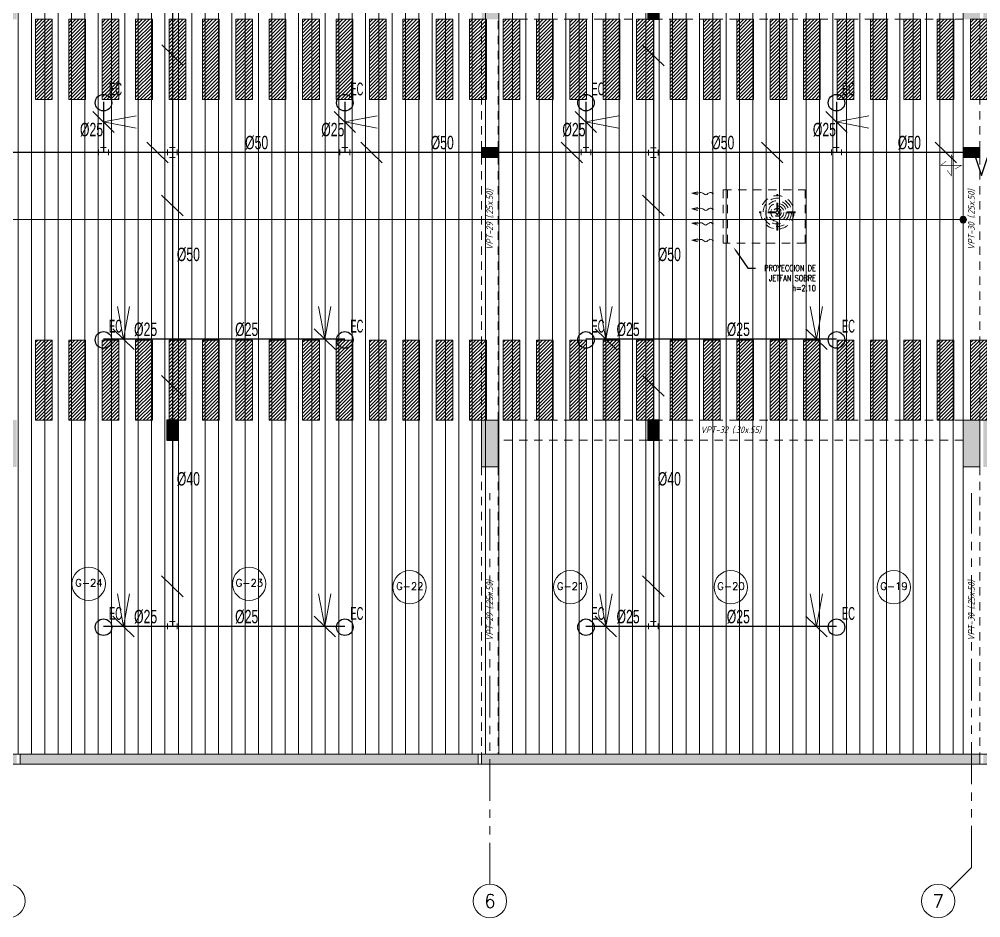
# Model space of a CAD drawing. Header units: millimetres. Extents: x 2085 to 2829, y 1347 to 1643.
# Drawn here: x 2142.4 to 2156.79, y 1440.64 to 1454.09 of the extents above; entities that cross this region are included whole.
import ezdxf
from ezdxf import colors
from ezdxf.entities.mleader import LeaderData, LeaderLine
from ezdxf.enums import TextEntityAlignment as Align
from ezdxf.math import Vec2, Vec3

# ---------------------------------------------------------------- set-up
doc = ezdxf.new("R2010")
doc.units = ezdxf.units.MM
for name, pattern in [('DASHED2', [0.375, 0.25, -0.125]), ('HIDDEN', [0.375, 0.25, -0.125]), ('HIDDEN2', [0.1875, 0.125, -0.0625]), ('PHANTOM', [2.5, 1.25, -0.25, 0.25, -0.25, 0.25, -0.25]), ('PHANTOM2', [1.25, 0.625, -0.125, 0.125, -0.125, 0.125, -0.125])]:
    doc.linetypes.add(name, pattern=pattern)
doc.layers.get('0').update_dxf_attribs({"color": 251, "lineweight": 9})
for name, color, linetype, lineweight in [('000 SOS 911 - ACCESORIOS ACI', 3, 'Continuous', 20), ('000 SOS 911 ACCESORIOS', 3, 'Continuous', 20), ('000 SOS 911 ROCIADORES', 5, 'Continuous', 25), ('000 SOS 911 SOPORTES ACI', 3, 'Continuous', 25), ('000 SOS 911 TEXTOS ACI', 7, 'Continuous', 9), ('000 SOS 911 TUB. ENTERRADA  ACI', 5, 'DASHED2', 25), ('000 SOS 911 TUBERIA ACI', 3, 'Continuous', 25), ('A-EJES', 251, 'PHANTOM', 9), ('A-ESTRUCTURA-HATCH', 251, 'Continuous', 13), ('A-ESTRUCTURA-PLACAS', 251, 'Continuous', 13), ('A-ESTRUCTURA-VIGAS', 251, 'HIDDEN2', 13), ('A-HATCH', 251, 'Continuous', 9), ('A-LINEAS', 251, 'Continuous', 9), ('A-MUROS', 251, 'Continuous', 9), ('A-NUMERO ESTAC', 251, 'Continuous', 13), ('A-TEXTO-INDICACIONES', 251, 'Continuous', 13), ('A_30_Extractores', 251, 'Continuous', 13), ('CIRCULACION PEATONAL', 251, 'Continuous', 13), ('L-06_EQ-FIN-CONT', 251, 'Continuous', 13), ('L3 Equipos y Ductos', 251, 'Continuous', 13), ('L4 Linea mediana', 251, 'Continuous', 13), ('L5 Linea mediana segmentada', 251, 'HIDDEN2', 13), ('L6 Linea fina', 251, 'Continuous', 13)]:
    doc.layers.add(name, color=color, linetype=linetype, lineweight=lineweight)
doc.layers.add('A_50_Vigas Chata', color=251, linetype='HIDDEN', lineweight=13, plot=False)
doc.styles.add('APPIA -TEXTOS-GENERALES', font='isocp.shx', dxfattribs={"oblique": 15})
doc.styles.add('PIPE', font='ARIALN.TTF', dxfattribs={"width": 0.8})
doc.styles.add('ROMANS', font='romans.shx', dxfattribs={"width": 0.8})
doc.styles.add('TXT_COTAS', font='romans.shx', dxfattribs={"width": 0.8})

# ---------------------------------------------------------------- blocks, each defined once
blk = doc.blocks.new('002')
at = {"layer": '000 SOS 911 ROCIADORES'}
blk.add_circle((2884.506, 1470.177, 0), 0.0952, dxfattribs=at)
at = {"layer": '000 SOS 911 ROCIADORES', "color": 5, "style": 'PIPE', "width": 0.641273}
blk.add_text('EC', height=0.1469, dxfattribs=at).set_placement((2884.569, 1470.262, 0), (2884.719, 1470.262, 0), align=Align.FIT)
blk = doc.blocks.new('003')
at = {"layer": '000 SOS 911 ROCIADORES', "xscale": 1.3, "yscale": 1.3, "zscale": 1.3}
blk.add_blockref('002', (-841.839, -416.766, 0), dxfattribs=at)
blk = doc.blocks.new('PASE EN VIGA')
at = {"layer": '000 SOS 911 TUB. ENTERRADA  ACI'}
h = blk.add_hatch(dxfattribs=at)
h.set_pattern_fill('ANSI31', color=6, scale=0.0046)
h.paths.add_polyline_path([(2188.783, 1180.57), (2188.783, 1180.71), (2188.533, 1180.71), (2188.533, 1180.57)])
at = {"layer": '000 SOS 911 TUB. ENTERRADA  ACI', "color": 6, "linetype": 'ByBlock'}
blk.add_lwpolyline([(2188.533, 1180.57), (2188.783, 1180.57), (2188.783, 1180.71), (2188.533, 1180.71)], close=True, dxfattribs=at)
blk = doc.blocks.new('007')
at = {"layer": '000 SOS 911 - ACCESORIOS ACI'}
for q in [(26830.838, -4054.765, 0), (26831.022, -4054.765, 0)]:
    blk.add_line((26830.93, -4055.252, 0), q, dxfattribs=at)
blk = doc.blocks.new('ACCS.ELBOW.90')
at = {"layer": '000 SOS 911 - ACCESORIOS ACI', "color": 100}
for p, q in [((0.098, 0.168), (-0.098, 0.168)), ((0.168, -0.098), (0.168, 0.098))]:
    blk.add_line(p, q, dxfattribs=at)
at = {"layer": '000 SOS 911 - ACCESORIOS ACI', "color": 9}
for p in [(0, 0.168), (0.168, 0)]:
    blk.add_line(p, (0, 0), dxfattribs=at)
blk = doc.blocks.new('JUNTA ANTI')
at = {"layer": '000 SOS 911 TUBERIA ACI', "color": 1}
for p, q in [((157.274, 103.304, 0), (157.03, 104.042, 0)), ((157.522, 104.042, 0), (157.274, 103.304, 0))]:
    blk.add_line(p, q, dxfattribs=at)
at = {"layer": '000 SOS 911 TUBERIA ACI', "color": 1, "ltscale": 0.25, "elevation": 0}
for points in [[(157.026, 104.042), (156.554, 104.042)], [(157.522, 104.042), (157.994, 104.042)]]:
    blk.add_lwpolyline(points, dxfattribs=at)
blk = doc.blocks.new('Soporte Longitudinal')
at = {"layer": '000 SOS 911 SOPORTES ACI', "const_width": 0.02}
blk.add_lwpolyline([(-0.14, -0.149), (-0.405, 0), (0.405, 0), (0.197, 0.164)], dxfattribs=at)
blk = doc.blocks.new('EST P2')
at = {"layer": 'A-ESTRUCTURA-HATCH'}
h = blk.add_hatch(color=256, dxfattribs=at)
h.dxf.hatch_style = 1
h.paths.add_polyline_path([(-19.425, 5.95), (-23.374, 5.95), (-23.374, 5), (-25.49, 5), (-25.49, 4.85), (-23.224, 4.85), (-23.224, 5.75), (-19.575, 5.75), (-19.575, 4.85), (-18.03, 4.85), (-18.03, 5), (-19.425, 5)])
h.paths.add_polyline_path([(-25.54, 5), (-32.4, 5), (-32.4, 4.85), (-25.54, 4.85)])
h.paths.add_polyline_path([(-32.45, 5), (-39.91, 5), (-39.91, 4.85), (-32.45, 4.85)])
h.paths.add_polyline_path([(-39.96, 5), (-44.735, 5), (-44.735, 4.85), (-39.96, 4.85)])
h.paths.add_polyline_path([(-44.785, 5.05), (-45.035, 5.05), (-45.035, 0.15), (-47.24, 0.15), (-47.24, -0.15), (-44.785, -0.15)])
h.paths.add_polyline_path([(-46.99, -0.2), (-47.24, -0.2), (-47.24, -6.1), (-46.99, -6.1)])
h.paths.add_polyline_path([(-46.99, -6.15), (-47.24, -6.15), (-47.24, -11.4), (-46.99, -11.4)])
h.paths.add_polyline_path([(-39.96, -11.15), (-46.94, -11.15), (-46.94, -11.3), (-39.96, -11.3)])
h.paths.add_polyline_path([(-32.45, -11.15), (-39.91, -11.15), (-39.91, -11.3), (-32.45, -11.3)])
h.paths.add_polyline_path([(-25.54, -11.15), (-32.4, -11.15), (-32.4, -11.3), (-25.54, -11.3)])
h.paths.add_polyline_path([(-18.03, -11.15), (-25.49, -11.15), (-25.49, -11.3), (-18.03, -11.3)])
h.paths.add_polyline_path([(-11.12, -11.15), (-17.98, -11.15), (-17.98, -11.3), (-11.12, -11.3)])
h.paths.add_polyline_path([(-3.61, -11.15), (-11.07, -11.15), (-11.07, -11.3), (-3.61, -11.3)])
h.paths.add_polyline_path([(3.6, -11.15), (-3.56, -11.15), (-3.56, -11.3), (3.6, -11.3)])
h.paths.add_polyline_path([(12.2, -11.15), (3.65, -11.15), (3.65, -11.3), (12.2, -11.3)])
h.paths.add_polyline_path([(18.02, -11.15), (12.25, -11.15), (12.25, -11.3), (18.02, -11.3)])
h.paths.add_polyline_path([(23.02, -11.15), (18.07, -11.15), (18.07, -11.3), (23.02, -11.3)])
h.paths.add_polyline_path([(30.23, -11.15), (23.07, -11.15), (23.07, -11.3), (30.23, -11.3)])
h.paths.add_polyline_path([(35.53, -11.15), (30.28, -11.15), (30.28, -11.3), (35.53, -11.3)])
h.paths.add_polyline_path([(43.04, -11.15), (35.58, -11.15), (35.58, -11.3), (43.04, -11.3)])
h.paths.add_polyline_path([(49.95, -11.15), (43.09, -11.15), (43.09, -11.3), (49.95, -11.3)])
h.paths.add_polyline_path([(57.46, -11.15), (50, -11.15), (50, -11.3), (57.46, -11.3)])
h.paths.add_polyline_path([(64.37, -11.15), (57.51, -11.15), (57.51, -11.3), (64.37, -11.3)])
h.paths.add_polyline_path([(71.88, -11.15), (64.42, -11.15), (64.42, -11.3), (71.88, -11.3)])
h.paths.add_polyline_path([(59.801, -0.15), (60.001, -0.15, -0.616916), (65.272, 2.496), (65.272, -0.15), (65.422, -0.15), (65.422, 2.378, -0.221665), (66.601, -0.15), (66.801, -0.15, 0.99999)], flags=0)
h.paths.add_polyline_path([(72.801, -0.15), (73.001, -0.15, 1), (53.601, -0.15), (53.801, -0.15, -1)])
h.paths.add_polyline_path([(53.376, 5), (51.865, 5), (51.865, 4.85), (53.376, 4.85)])
h.paths.add_polyline_path([(51.865, 5), (47.915, 5), (47.915, -0.15), (50.25, -0.15), (50.25, 0), (48.065, 0), (48.065, 2.05), (50.015, 2.05), (50.015, 2.2), (48.065, 2.2), (48.065, 4.85), (51.715, 4.85), (51.715, 1.9), (51.865, 1.9), (51.865, 4.85), (51.865, 4.85)])
h.paths.add_polyline_path([(47.865, 5), (43.09, 5), (43.09, 4.85), (47.865, 4.85)])
h.paths.add_polyline_path([(43.04, 5), (35.58, 5), (35.58, 4.85), (43.04, 4.85)])
h.paths.add_polyline_path([(32.726, 5.95), (28.776, 5.95), (28.776, 5), (23.07, 5), (23.07, 4.85), (28.926, 4.85), (28.926, 5.75), (32.576, 5.75), (32.576, 4.85), (35.53, 4.85), (35.53, 5), (32.726, 5)])
h.paths.add_polyline_path([(23.02, 5), (18.07, 5), (18.07, 4.85), (23.02, 4.85)])
h.paths.add_polyline_path([(18.02, 5), (12.25, 5), (12.25, 4.85), (18.02, 4.85)])
h.paths.add_polyline_path([(12.2, 5), (5.876, 5), (5.876, 4.85), (12.2, 4.85)])
h.paths.add_polyline_path([(3.775, 5), (-3.56, 5), (-3.56, 4.85), (-0.175, 4.85), (-0.175, -0.151), (1.925, -0.151), (1.925, 0), (-0.025, 0), (-0.025, 2.05), (3.775, 2.05), (3.775, 2.2), (-0.025, 2.2), (-0.025, 4.85), (3.625, 4.85), (3.625, 3.2), (3.775, 3.2)])
h.paths.add_polyline_path([(-3.61, 5), (-11.07, 5), (-11.07, 4.85), (-3.61, 4.85)])
h.paths.add_polyline_path([(-11.12, 5), (-17.98, 5), (-17.98, 4.85), (-11.12, 4.85)])
h = blk.add_hatch(color=256, dxfattribs=at)
h.dxf.hatch_style = 1
h.paths.add_polyline_path([(-3.56, -6.15), (-3.31, -6.15), (-3.31, -6.85), (-3.56, -6.85)])
h.paths.add_polyline_path([(-3.56, 0.55), (-3.31, 0.55), (-3.31, -0.15), (-3.56, -0.15)])
h.paths.add_polyline_path([(-3.86, -6.15), (-3.61, -6.15), (-3.61, -6.85), (-3.86, -6.85)])
h.paths.add_polyline_path([(-3.86, 0.55), (-3.61, 0.55), (-3.61, -0.15), (-3.86, -0.15)])
h.paths.add_polyline_path([(-11.07, -6.15), (-10.82, -6.15), (-10.82, -6.85), (-11.07, -6.85)])
h.paths.add_polyline_path([(-11.07, 0.55), (-10.82, 0.55), (-10.82, -0.15), (-11.07, -0.15)])
h.paths.add_polyline_path([(-18.28, -6.15), (-18.03, -6.15), (-18.03, -6.85), (-18.28, -6.85)])
h.paths.add_polyline_path([(-18.28, 0.55), (-18.03, 0.55), (-18.03, -0.15), (-18.28, -0.15)])
h.paths.add_polyline_path([(-25.49, -6.15), (-25.24, -6.15), (-25.24, -6.85), (-25.49, -6.85)])
h.paths.add_polyline_path([(-25.49, 0.55), (-25.24, 0.55), (-25.24, -0.15), (-25.49, -0.15)])
h.paths.add_polyline_path([(-32.7, -6.15), (-32.45, -6.15), (-32.45, -6.85), (-32.7, -6.85)])
h.paths.add_polyline_path([(-32.7, 0.55), (-32.45, 0.55), (-32.45, -0.15), (-32.7, -0.15)])
h.paths.add_polyline_path([(-39.91, -6.15), (-39.66, -6.15), (-39.66, -6.85), (-39.91, -6.85)])
h.paths.add_polyline_path([(-39.91, 0.55), (-39.66, 0.55), (-39.66, -0.15), (-39.91, -0.15)])
h.paths.add_polyline_path([(3.65, -6.15), (3.9, -6.15), (3.9, -6.85), (3.65, -6.85)])
h.paths.add_polyline_path([(3.626, 0.55), (3.9, 0.55), (3.9, -0.15), (3.626, -0.15)])
h.paths.add_polyline_path([(42.79, -6.15), (43.04, -6.15), (43.04, -6.85), (42.79, -6.85)])
h.paths.add_polyline_path([(42.79, 0.55), (43.04, 0.55), (43.04, -0.15), (42.79, -0.15)])
h.paths.add_polyline_path([(35.58, -6.15), (35.83, -6.15), (35.83, -6.85), (35.58, -6.85)])
h.paths.add_polyline_path([(35.58, 0.55), (35.83, 0.55), (35.83, -0.15), (35.58, -0.15)])
h.paths.add_polyline_path([(35.28, -6.15), (35.53, -6.15), (35.53, -6.85), (35.28, -6.85)])
h.paths.add_polyline_path([(35.28, 0.55), (35.53, 0.55), (35.53, -0.15), (35.28, -0.15)])
h.paths.add_polyline_path([(30.28, -6.15), (30.53, -6.15), (30.53, -6.85), (30.28, -6.85)])
h.paths.add_polyline_path([(30.28, 0.55), (30.53, 0.55), (30.53, -0.15), (30.28, -0.15)])
h.paths.add_polyline_path([(23.07, -6.15), (23.32, -6.15), (23.32, -6.85), (23.07, -6.85)])
h.paths.add_polyline_path([(23.07, 0.55), (23.32, 0.55), (23.32, -0.15), (23.07, -0.15)])
h.paths.add_polyline_path([(18.07, -6.15), (18.32, -6.15), (18.32, -6.85), (18.07, -6.85)])
h.paths.add_polyline_path([(18.07, 0.55), (18.32, 0.55), (18.32, -0.15), (18.07, -0.15)])
h.paths.add_polyline_path([(10.86, -6.15), (11.11, -6.15), (11.11, -6.85), (10.86, -6.85)])
h.paths.add_polyline_path([(10.86, 0.55), (11.11, 0.55), (11.11, -0.15), (10.86, -0.15)])
h.paths.add_polyline_path([(71.63, -6.15), (71.88, -6.15), (71.88, -6.85), (71.63, -6.85)])
h.paths.add_polyline_path([(64.42, -6.15), (64.67, -6.15), (64.67, -6.85), (64.42, -6.85)])
h.paths.add_polyline_path([(57.21, -6.15), (57.46, -6.15), (57.46, -6.85), (57.21, -6.85)])
h.paths.add_polyline_path([(50, -6.15), (50.25, -6.15), (50.25, -6.85), (50, -6.85)])
at = {"layer": 'A-ESTRUCTURA-PLACAS'}
for points in [[(-11.07, -6.15), (-10.82, -6.15), (-10.82, -6.85), (-11.07, -6.85)], [(-3.86, -6.15), (-3.61, -6.15), (-3.61, -6.85), (-3.86, -6.85)]]:
    blk.add_lwpolyline(points, close=True, dxfattribs=at)
for points in [[(-11.12, -11.3), (-17.98, -11.3), (-17.98, -11.15)], [(-17.98, -11.15), (-11.12, -11.15), (-11.12, -11.3)], [(-11.07, -11.3), (-11.07, -11.15), (-3.61, -11.15), (-3.61, -11.3), (-11.07, -11.3)]]:
    blk.add_lwpolyline(points, dxfattribs=at)
at = {"layer": 'A-ESTRUCTURA-VIGAS'}
for points in [[(-11.07, -6.15), (-11.07, -0.15)], [(-10.82, -6.15), (-10.82, -0.15)], [(-3.86, -0.15), (-10.82, -0.15)], [(-3.86, -6.15), (-3.86, -0.15)], [(-3.61, -6.15), (-3.61, -0.15)], [(-3.86, -6.15), (-10.82, -6.15)], [(-3.86, -6.45), (-10.82, -6.45)], [(-11.07, -6.85), (-11.07, -11.15)], [(-10.82, -6.85), (-10.82, -11.15)], [(-3.86, -6.85), (-3.86, -11.15)], [(-3.61, -6.85), (-3.61, -11.15)]]:
    blk.add_lwpolyline(points, dxfattribs=at)
at = {"layer": 'A_50_Vigas Chata', "char_height": 0.1, "attachment_point": 5, "rotation": 90, "style": 'APPIA -TEXTOS-GENERALES'}
for s, insert in [('VPT-29 (.25x.50)', (-10.945, -3.15)), ('VPT-30 (.25x.50)', (-3.735, -3.15)), ('VPT-29 (.25x.50)', (-10.945, -9)), ('VPT-30 (.25x.50)', (-3.735, -9))]:
    blk.add_mtext(s, dxfattribs=dict(at, insert=insert))
at = {"layer": 'A_50_Vigas Chata', "insert": (-7.34, -6.3), "char_height": 0.1, "attachment_point": 5, "style": 'APPIA -TEXTOS-GENERALES'}
blk.add_mtext('VPT-32 (.30x.55)', dxfattribs=at)
blk = doc.blocks.new('*U225')
at = {"layer": 'CIRCULACION PEATONAL'}
h = blk.add_hatch(dxfattribs=at)
h.set_pattern_fill('ANSI31', color=256, scale=0.3)
h.set_pattern_definition([(45, (73.750368, 0), (-0.0265165, 0.0265165), [])])
h.paths.add_polyline_path([(74.047, 0.228), (73.797, 0.228), (73.797, -0.972), (74.047, -0.972)])
h = blk.add_hatch(dxfattribs=at)
h.set_pattern_fill('ANSI31', color=256, scale=0.3)
h.set_pattern_definition([(45, (74.250368, 0), (-0.0265165, 0.0265165), [])])
h.paths.add_polyline_path([(74.547, 0.228), (74.297, 0.228), (74.297, -0.972), (74.547, -0.972)])
h = blk.add_hatch(dxfattribs=at)
h.set_pattern_fill('ANSI31', color=256, scale=0.3)
h.set_pattern_definition([(45, (74.750368, 0), (-0.0265165, 0.0265165), [])])
h.paths.add_polyline_path([(75.047, 0.228), (74.797, 0.228), (74.797, -0.972), (75.047, -0.972)])
h = blk.add_hatch(dxfattribs=at)
h.set_pattern_fill('ANSI31', color=256, scale=0.3)
h.set_pattern_definition([(45, (75.250368, 0), (-0.0265165, 0.0265165), [])])
h.paths.add_polyline_path([(75.547, 0.228), (75.297, 0.228), (75.297, -0.972), (75.547, -0.972)])
h = blk.add_hatch(dxfattribs=at)
h.set_pattern_fill('ANSI31', color=256, scale=0.3)
h.set_pattern_definition([(45, (75.750368, 0), (-0.0265165, 0.0265165), [])])
h.paths.add_polyline_path([(76.047, 0.228), (75.797, 0.228), (75.797, -0.972), (76.047, -0.972)])
h = blk.add_hatch(dxfattribs=at)
h.set_pattern_fill('ANSI31', color=256, scale=0.3)
h.set_pattern_definition([(45, (76.250368, 0), (-0.0265165, 0.0265165), [])])
h.paths.add_polyline_path([(76.547, 0.228), (76.297, 0.228), (76.297, -0.972), (76.547, -0.972)])
h = blk.add_hatch(dxfattribs=at)
h.set_pattern_fill('ANSI31', color=256, scale=0.3)
h.set_pattern_definition([(45, (76.750368, 0), (-0.0265165, 0.0265165), [])])
h.paths.add_polyline_path([(77.047, 0.228), (76.797, 0.228), (76.797, -0.972), (77.047, -0.972)])
h = blk.add_hatch(dxfattribs=at)
h.set_pattern_fill('ANSI31', color=256, scale=0.3)
h.set_pattern_definition([(45, (77.250368, 0), (-0.0265165, 0.0265165), [])])
h.paths.add_polyline_path([(77.547, 0.228), (77.297, 0.228), (77.297, -0.972), (77.547, -0.972)])
h = blk.add_hatch(dxfattribs=at)
h.set_pattern_fill('ANSI31', color=256, scale=0.3)
h.set_pattern_definition([(45, (77.750368, 0), (-0.0265165, 0.0265165), [])])
h.paths.add_polyline_path([(78.047, 0.228), (77.797, 0.228), (77.797, -0.972), (78.047, -0.972)])
h = blk.add_hatch(dxfattribs=at)
h.set_pattern_fill('ANSI31', color=256, scale=0.3)
h.set_pattern_definition([(45, (78.250368, 0), (-0.0265165, 0.0265165), [])])
h.paths.add_polyline_path([(78.547, 0.228), (78.297, 0.228), (78.297, -0.972), (78.547, -0.972)])
h = blk.add_hatch(dxfattribs=at)
h.set_pattern_fill('ANSI31', color=256, scale=0.3)
h.set_pattern_definition([(45, (78.750368, 0), (-0.0265165, 0.0265165), [])])
h.paths.add_polyline_path([(79.047, 0.228), (78.797, 0.228), (78.797, -0.972), (79.047, -0.972)])
h = blk.add_hatch(dxfattribs=at)
h.set_pattern_fill('ANSI31', color=256, scale=0.3)
h.set_pattern_definition([(45, (79.250368, 0), (-0.0265165, 0.0265165), [])])
h.paths.add_polyline_path([(79.547, 0.228), (79.297, 0.228), (79.297, -0.972), (79.547, -0.972)])
h = blk.add_hatch(dxfattribs=at)
h.set_pattern_fill('ANSI31', color=256, scale=0.3)
h.set_pattern_definition([(45, (79.750368, 0), (-0.0265165, 0.0265165), [])])
h.paths.add_polyline_path([(80.047, 0.228), (79.797, 0.228), (79.797, -0.972), (80.047, -0.972)])
h = blk.add_hatch(dxfattribs=at)
h.set_pattern_fill('ANSI31', color=256, scale=0.3)
h.set_pattern_definition([(45, (80.250368, 0), (-0.0265165, 0.0265165), [])])
h.paths.add_polyline_path([(80.547, 0.228), (80.297, 0.228), (80.297, -0.972), (80.547, -0.972)])
h = blk.add_hatch(dxfattribs=at)
h.set_pattern_fill('ANSI31', color=256, scale=0.3)
h.set_pattern_definition([(45, (80.750368, 0), (-0.0265165, 0.0265165), [])])
h.paths.add_polyline_path([(81.047, 0.228), (80.797, 0.228), (80.797, -0.972), (81.047, -0.972)])
h = blk.add_hatch(dxfattribs=at)
h.set_pattern_fill('ANSI31', color=256, scale=0.3)
h.set_pattern_definition([(45, (81.250368, 0), (-0.0265165, 0.0265165), [])])
h.paths.add_polyline_path([(81.547, 0.228), (81.297, 0.228), (81.297, -0.972), (81.547, -0.972)])
h = blk.add_hatch(dxfattribs=at)
h.set_pattern_fill('ANSI31', color=256, scale=0.3)
h.set_pattern_definition([(45, (81.750368, 0), (-0.0265165, 0.0265165), [])])
h.paths.add_polyline_path([(82.047, 0.228), (81.797, 0.228), (81.797, -0.972), (82.047, -0.972)])
h = blk.add_hatch(dxfattribs=at)
h.set_pattern_fill('ANSI31', color=256, scale=0.3)
h.set_pattern_definition([(45, (82.250368, 0), (-0.0265165, 0.0265165), [])])
h.paths.add_polyline_path([(82.547, 0.228), (82.297, 0.228), (82.297, -0.972), (82.547, -0.972)])
h = blk.add_hatch(dxfattribs=at)
h.set_pattern_fill('ANSI31', color=256, scale=0.3)
h.set_pattern_definition([(45, (82.750368, 0), (-0.0265165, 0.0265165), [])])
h.paths.add_polyline_path([(83.047, 0.228), (82.797, 0.228), (82.797, -0.972), (83.047, -0.972)])
h = blk.add_hatch(dxfattribs=at)
h.set_pattern_fill('ANSI31', color=256, scale=0.3)
h.set_pattern_definition([(45, (83.250368, 0), (-0.0265165, 0.0265165), [])])
h.paths.add_polyline_path([(83.547, 0.228), (83.297, 0.228), (83.297, -0.972), (83.547, -0.972)])
h = blk.add_hatch(dxfattribs=at)
h.set_pattern_fill('ANSI31', color=256, scale=0.3)
h.set_pattern_definition([(45, (83.750368, 0), (-0.0265165, 0.0265165), [])])
h.paths.add_polyline_path([(84.047, 0.228), (83.797, 0.228), (83.797, -0.972), (84.047, -0.972)])
h = blk.add_hatch(dxfattribs=at)
h.set_pattern_fill('ANSI31', color=256, scale=0.3)
h.set_pattern_definition([(45, (84.250368, 0), (-0.0265165, 0.0265165), [])])
h.paths.add_polyline_path([(84.547, 0.228), (84.297, 0.228), (84.297, -0.972), (84.547, -0.972)])
h = blk.add_hatch(dxfattribs=at)
h.set_pattern_fill('ANSI31', color=256, scale=0.3)
h.set_pattern_definition([(45, (84.750368, 0), (-0.0265165, 0.0265165), [])])
h.paths.add_polyline_path([(85.047, 0.228), (84.797, 0.228), (84.797, -0.972), (85.047, -0.972)])
h = blk.add_hatch(dxfattribs=at)
h.set_pattern_fill('ANSI31', color=256, scale=0.3)
h.set_pattern_definition([(45, (85.250368, 0), (-0.0265165, 0.0265165), [])])
h.paths.add_polyline_path([(85.547, 0.228), (85.297, 0.228), (85.297, -0.972), (85.547, -0.972)])
h = blk.add_hatch(dxfattribs=at)
h.set_pattern_fill('ANSI31', color=256, scale=0.3)
h.set_pattern_definition([(45, (85.750368, 0), (-0.0265165, 0.0265165), [])])
h.paths.add_polyline_path([(86.047, 0.228), (85.797, 0.228), (85.797, -0.972), (86.047, -0.972)])
h = blk.add_hatch(dxfattribs=at)
h.set_pattern_fill('ANSI31', color=256, scale=0.3)
h.set_pattern_definition([(45, (86.250368, 0), (-0.0265165, 0.0265165), [])])
h.paths.add_polyline_path([(86.547, 0.228), (86.297, 0.228), (86.297, -0.972), (86.547, -0.972)])
h = blk.add_hatch(dxfattribs=at)
h.set_pattern_fill('ANSI31', color=256, scale=0.3)
h.set_pattern_definition([(45, (86.750368, 0), (-0.0265165, 0.0265165), [])])
h.paths.add_polyline_path([(87.047, 0.228), (86.797, 0.228), (86.797, -0.972), (87.047, -0.972)])
h = blk.add_hatch(dxfattribs=at)
h.set_pattern_fill('ANSI31', color=256, scale=0.3)
h.set_pattern_definition([(45, (87.250368, 0), (-0.0265165, 0.0265165), [])])
h.paths.add_polyline_path([(87.547, 0.228), (87.297, 0.228), (87.297, -0.972), (87.547, -0.972)])
h = blk.add_hatch(dxfattribs=at)
h.set_pattern_fill('ANSI31', color=256, scale=0.3)
h.set_pattern_definition([(45, (87.750368, 0), (-0.0265165, 0.0265165), [])])
h.paths.add_polyline_path([(88.047, 0.228), (87.797, 0.228), (87.797, -0.972), (88.047, -0.972)])
for points in [[(73.797, -0.972), (74.047, -0.972), (74.047, 0.228), (73.797, 0.228)], [(74.297, -0.972), (74.547, -0.972), (74.547, 0.228), (74.297, 0.228)], [(74.797, -0.972), (75.047, -0.972), (75.047, 0.228), (74.797, 0.228)], [(75.297, -0.972), (75.547, -0.972), (75.547, 0.228), (75.297, 0.228)], [(75.797, -0.972), (76.047, -0.972), (76.047, 0.228), (75.797, 0.228)], [(76.297, -0.972), (76.547, -0.972), (76.547, 0.228), (76.297, 0.228)], [(76.797, -0.972), (77.047, -0.972), (77.047, 0.228), (76.797, 0.228)], [(77.297, -0.972), (77.547, -0.972), (77.547, 0.228), (77.297, 0.228)], [(77.797, -0.972), (78.047, -0.972), (78.047, 0.228), (77.797, 0.228)], [(78.297, -0.972), (78.547, -0.972), (78.547, 0.228), (78.297, 0.228)], [(78.797, -0.972), (79.047, -0.972), (79.047, 0.228), (78.797, 0.228)], [(79.297, -0.972), (79.547, -0.972), (79.547, 0.228), (79.297, 0.228)], [(79.797, -0.972), (80.047, -0.972), (80.047, 0.228), (79.797, 0.228)], [(80.297, -0.972), (80.547, -0.972), (80.547, 0.228), (80.297, 0.228)], [(80.797, -0.972), (81.047, -0.972), (81.047, 0.228), (80.797, 0.228)], [(81.297, -0.972), (81.547, -0.972), (81.547, 0.228), (81.297, 0.228)], [(81.797, -0.972), (82.047, -0.972), (82.047, 0.228), (81.797, 0.228)], [(82.297, -0.972), (82.547, -0.972), (82.547, 0.228), (82.297, 0.228)], [(82.797, -0.972), (83.047, -0.972), (83.047, 0.228), (82.797, 0.228)], [(83.297, -0.972), (83.547, -0.972), (83.547, 0.228), (83.297, 0.228)], [(83.797, -0.972), (84.047, -0.972), (84.047, 0.228), (83.797, 0.228)], [(84.297, -0.972), (84.547, -0.972), (84.547, 0.228), (84.297, 0.228)], [(84.797, -0.972), (85.047, -0.972), (85.047, 0.228), (84.797, 0.228)], [(85.297, -0.972), (85.547, -0.972), (85.547, 0.228), (85.297, 0.228)], [(85.797, -0.972), (86.047, -0.972), (86.047, 0.228), (85.797, 0.228)], [(86.297, -0.972), (86.547, -0.972), (86.547, 0.228), (86.297, 0.228)], [(86.797, -0.972), (87.047, -0.972), (87.047, 0.228), (86.797, 0.228)], [(87.297, -0.972), (87.547, -0.972), (87.547, 0.228), (87.297, 0.228)], [(87.797, -0.972), (88.047, -0.972), (88.047, 0.228), (87.797, 0.228)]]:
    blk.add_lwpolyline(points, close=True, dxfattribs=at)
blk = doc.blocks.new('EJES 1P')
at = {"layer": 'A-EJES', "linetype": 'PHANTOM2'}
blk.add_line((40.951, -18.221), (41.274, -17.898), dxfattribs=at)
for points in [[(34.064, -18.151), (34.064, -12.292)], [(41.274, -17.898), (41.274, -12.292)]]:
    blk.add_lwpolyline(points, dxfattribs=at)
at = {"layer": 'A-EJES', "linetype": 'Continuous'}
for centre in [(26.854, -18.398), (34.064, -18.398), (40.774, -18.398)]:
    blk.add_circle(centre, 0.25, dxfattribs=at)
at = {"layer": 'A-EJES', "linetype": 'Continuous', "style": 'ROMANS'}
for s, p in [('6', (34.064, -18.398)), ('7', (40.774, -18.398))]:
    blk.add_text(s, height=0.2, dxfattribs=at).set_placement(p, align=Align.MIDDLE_CENTER)
blk = doc.blocks.new('*U223')
at = {"layer": 'CIRCULACION PEATONAL'}
h = blk.add_hatch(dxfattribs=at)
h.set_pattern_fill('ANSI31', color=256, scale=0.3)
h.set_pattern_definition([(45, (64.750368, 0), (-0.0265165, 0.0265165), [])])
h.paths.add_polyline_path([(65.047, 0.228), (64.797, 0.228), (64.797, -0.972), (65.047, -0.972)])
h = blk.add_hatch(dxfattribs=at)
h.set_pattern_fill('ANSI31', color=256, scale=0.3)
h.set_pattern_definition([(45, (65.250368, 0), (-0.0265165, 0.0265165), [])])
h.paths.add_polyline_path([(65.547, 0.228), (65.297, 0.228), (65.297, -0.972), (65.547, -0.972)])
h = blk.add_hatch(dxfattribs=at)
h.set_pattern_fill('ANSI31', color=256, scale=0.3)
h.set_pattern_definition([(45, (65.750368, 0), (-0.0265165, 0.0265165), [])])
h.paths.add_polyline_path([(66.047, 0.228), (65.797, 0.228), (65.797, -0.972), (66.047, -0.972)])
h = blk.add_hatch(dxfattribs=at)
h.set_pattern_fill('ANSI31', color=256, scale=0.3)
h.set_pattern_definition([(45, (66.250368, 0), (-0.0265165, 0.0265165), [])])
h.paths.add_polyline_path([(66.547, 0.228), (66.297, 0.228), (66.297, -0.972), (66.547, -0.972)])
h = blk.add_hatch(dxfattribs=at)
h.set_pattern_fill('ANSI31', color=256, scale=0.3)
h.set_pattern_definition([(45, (66.750368, 0), (-0.0265165, 0.0265165), [])])
h.paths.add_polyline_path([(67.047, 0.228), (66.797, 0.228), (66.797, -0.972), (67.047, -0.972)])
h = blk.add_hatch(dxfattribs=at)
h.set_pattern_fill('ANSI31', color=256, scale=0.3)
h.set_pattern_definition([(45, (67.250368, 0), (-0.0265165, 0.0265165), [])])
h.paths.add_polyline_path([(67.547, 0.228), (67.297, 0.228), (67.297, -0.972), (67.547, -0.972)])
h = blk.add_hatch(dxfattribs=at)
h.set_pattern_fill('ANSI31', color=256, scale=0.3)
h.set_pattern_definition([(45, (67.750368, 0), (-0.0265165, 0.0265165), [])])
h.paths.add_polyline_path([(68.047, 0.228), (67.797, 0.228), (67.797, -0.972), (68.047, -0.972)])
h = blk.add_hatch(dxfattribs=at)
h.set_pattern_fill('ANSI31', color=256, scale=0.3)
h.set_pattern_definition([(45, (68.250368, 0), (-0.0265165, 0.0265165), [])])
h.paths.add_polyline_path([(68.547, 0.228), (68.297, 0.228), (68.297, -0.972), (68.547, -0.972)])
h = blk.add_hatch(dxfattribs=at)
h.set_pattern_fill('ANSI31', color=256, scale=0.3)
h.set_pattern_definition([(45, (68.750368, 0), (-0.0265165, 0.0265165), [])])
h.paths.add_polyline_path([(69.047, 0.228), (68.797, 0.228), (68.797, -0.972), (69.047, -0.972)])
h = blk.add_hatch(dxfattribs=at)
h.set_pattern_fill('ANSI31', color=256, scale=0.3)
h.set_pattern_definition([(45, (69.250368, 0), (-0.0265165, 0.0265165), [])])
h.paths.add_polyline_path([(69.547, 0.228), (69.297, 0.228), (69.297, -0.972), (69.547, -0.972)])
h = blk.add_hatch(dxfattribs=at)
h.set_pattern_fill('ANSI31', color=256, scale=0.3)
h.set_pattern_definition([(45, (69.750368, 0), (-0.0265165, 0.0265165), [])])
h.paths.add_polyline_path([(70.047, 0.228), (69.797, 0.228), (69.797, -0.972), (70.047, -0.972)])
h = blk.add_hatch(dxfattribs=at)
h.set_pattern_fill('ANSI31', color=256, scale=0.3)
h.set_pattern_definition([(45, (70.250368, 0), (-0.0265165, 0.0265165), [])])
h.paths.add_polyline_path([(70.547, 0.228), (70.297, 0.228), (70.297, -0.972), (70.547, -0.972)])
h = blk.add_hatch(dxfattribs=at)
h.set_pattern_fill('ANSI31', color=256, scale=0.3)
h.set_pattern_definition([(45, (70.750368, 0), (-0.0265165, 0.0265165), [])])
h.paths.add_polyline_path([(71.047, 0.228), (70.797, 0.228), (70.797, -0.972), (71.047, -0.972)])
h = blk.add_hatch(dxfattribs=at)
h.set_pattern_fill('ANSI31', color=256, scale=0.3)
h.set_pattern_definition([(45, (71.250368, 0), (-0.0265165, 0.0265165), [])])
h.paths.add_polyline_path([(71.547, 0.228), (71.297, 0.228), (71.297, -0.972), (71.547, -0.972)])
h = blk.add_hatch(dxfattribs=at)
h.set_pattern_fill('ANSI31', color=256, scale=0.3)
h.set_pattern_definition([(45, (71.750368, 0), (-0.0265165, 0.0265165), [])])
h.paths.add_polyline_path([(72.047, 0.228), (71.797, 0.228), (71.797, -0.972), (72.047, -0.972)])
h = blk.add_hatch(dxfattribs=at)
h.set_pattern_fill('ANSI31', color=256, scale=0.3)
h.set_pattern_definition([(45, (72.250368, 0), (-0.0265165, 0.0265165), [])])
h.paths.add_polyline_path([(72.547, 0.228), (72.297, 0.228), (72.297, -0.972), (72.547, -0.972)])
h = blk.add_hatch(dxfattribs=at)
h.set_pattern_fill('ANSI31', color=256, scale=0.3)
h.set_pattern_definition([(45, (72.750368, 0), (-0.0265165, 0.0265165), [])])
h.paths.add_polyline_path([(73.047, 0.228), (72.797, 0.228), (72.797, -0.972), (73.047, -0.972)])
h = blk.add_hatch(dxfattribs=at)
h.set_pattern_fill('ANSI31', color=256, scale=0.3)
h.set_pattern_definition([(45, (73.250368, 0), (-0.0265165, 0.0265165), [])])
h.paths.add_polyline_path([(73.547, 0.228), (73.297, 0.228), (73.297, -0.972), (73.547, -0.972)])
h = blk.add_hatch(dxfattribs=at)
h.set_pattern_fill('ANSI31', color=256, scale=0.3)
h.set_pattern_definition([(45, (73.750368, 0), (-0.0265165, 0.0265165), [])])
h.paths.add_polyline_path([(74.047, 0.228), (73.797, 0.228), (73.797, -0.972), (74.047, -0.972)])
h = blk.add_hatch(dxfattribs=at)
h.set_pattern_fill('ANSI31', color=256, scale=0.3)
h.set_pattern_definition([(45, (74.250368, 0), (-0.0265165, 0.0265165), [])])
h.paths.add_polyline_path([(74.547, 0.228), (74.297, 0.228), (74.297, -0.972), (74.547, -0.972)])
h = blk.add_hatch(dxfattribs=at)
h.set_pattern_fill('ANSI31', color=256, scale=0.3)
h.set_pattern_definition([(45, (74.750368, 0), (-0.0265165, 0.0265165), [])])
h.paths.add_polyline_path([(75.047, 0.228), (74.797, 0.228), (74.797, -0.972), (75.047, -0.972)])
h = blk.add_hatch(dxfattribs=at)
h.set_pattern_fill('ANSI31', color=256, scale=0.3)
h.set_pattern_definition([(45, (75.250368, 0), (-0.0265165, 0.0265165), [])])
h.paths.add_polyline_path([(75.547, 0.228), (75.297, 0.228), (75.297, -0.972), (75.547, -0.972)])
h = blk.add_hatch(dxfattribs=at)
h.set_pattern_fill('ANSI31', color=256, scale=0.3)
h.set_pattern_definition([(45, (75.750368, 0), (-0.0265165, 0.0265165), [])])
h.paths.add_polyline_path([(76.047, 0.228), (75.797, 0.228), (75.797, -0.972), (76.047, -0.972)])
h = blk.add_hatch(dxfattribs=at)
h.set_pattern_fill('ANSI31', color=256, scale=0.3)
h.set_pattern_definition([(45, (76.250368, 0), (-0.0265165, 0.0265165), [])])
h.paths.add_polyline_path([(76.547, 0.228), (76.297, 0.228), (76.297, -0.972), (76.547, -0.972)])
h = blk.add_hatch(dxfattribs=at)
h.set_pattern_fill('ANSI31', color=256, scale=0.3)
h.set_pattern_definition([(45, (76.750368, 0), (-0.0265165, 0.0265165), [])])
h.paths.add_polyline_path([(77.047, 0.228), (76.797, 0.228), (76.797, -0.972), (77.047, -0.972)])
h = blk.add_hatch(dxfattribs=at)
h.set_pattern_fill('ANSI31', color=256, scale=0.3)
h.set_pattern_definition([(45, (77.250368, 0), (-0.0265165, 0.0265165), [])])
h.paths.add_polyline_path([(77.547, 0.228), (77.297, 0.228), (77.297, -0.972), (77.547, -0.972)])
h = blk.add_hatch(dxfattribs=at)
h.set_pattern_fill('ANSI31', color=256, scale=0.3)
h.set_pattern_definition([(45, (77.750368, 0), (-0.0265165, 0.0265165), [])])
h.paths.add_polyline_path([(78.047, 0.228), (77.797, 0.228), (77.797, -0.972), (78.047, -0.972)])
h = blk.add_hatch(dxfattribs=at)
h.set_pattern_fill('ANSI31', color=256, scale=0.3)
h.set_pattern_definition([(45, (78.250368, 0), (-0.0265165, 0.0265165), [])])
h.paths.add_polyline_path([(78.547, 0.228), (78.297, 0.228), (78.297, -0.972), (78.547, -0.972)])
h = blk.add_hatch(dxfattribs=at)
h.set_pattern_fill('ANSI31', color=256, scale=0.3)
h.set_pattern_definition([(45, (78.750368, 0), (-0.0265165, 0.0265165), [])])
h.paths.add_polyline_path([(79.047, 0.228), (78.797, 0.228), (78.797, -0.972), (79.047, -0.972)])
for points in [[(64.797, -0.972), (65.047, -0.972), (65.047, 0.228), (64.797, 0.228)], [(65.297, -0.972), (65.547, -0.972), (65.547, 0.228), (65.297, 0.228)], [(65.797, -0.972), (66.047, -0.972), (66.047, 0.228), (65.797, 0.228)], [(66.297, -0.972), (66.547, -0.972), (66.547, 0.228), (66.297, 0.228)], [(66.797, -0.972), (67.047, -0.972), (67.047, 0.228), (66.797, 0.228)], [(67.297, -0.972), (67.547, -0.972), (67.547, 0.228), (67.297, 0.228)], [(67.797, -0.972), (68.047, -0.972), (68.047, 0.228), (67.797, 0.228)], [(68.297, -0.972), (68.547, -0.972), (68.547, 0.228), (68.297, 0.228)], [(68.797, -0.972), (69.047, -0.972), (69.047, 0.228), (68.797, 0.228)], [(69.297, -0.972), (69.547, -0.972), (69.547, 0.228), (69.297, 0.228)], [(69.797, -0.972), (70.047, -0.972), (70.047, 0.228), (69.797, 0.228)], [(70.297, -0.972), (70.547, -0.972), (70.547, 0.228), (70.297, 0.228)], [(70.797, -0.972), (71.047, -0.972), (71.047, 0.228), (70.797, 0.228)], [(71.297, -0.972), (71.547, -0.972), (71.547, 0.228), (71.297, 0.228)], [(71.797, -0.972), (72.047, -0.972), (72.047, 0.228), (71.797, 0.228)], [(72.297, -0.972), (72.547, -0.972), (72.547, 0.228), (72.297, 0.228)], [(72.797, -0.972), (73.047, -0.972), (73.047, 0.228), (72.797, 0.228)], [(73.297, -0.972), (73.547, -0.972), (73.547, 0.228), (73.297, 0.228)], [(73.797, -0.972), (74.047, -0.972), (74.047, 0.228), (73.797, 0.228)], [(74.297, -0.972), (74.547, -0.972), (74.547, 0.228), (74.297, 0.228)], [(74.797, -0.972), (75.047, -0.972), (75.047, 0.228), (74.797, 0.228)], [(75.297, -0.972), (75.547, -0.972), (75.547, 0.228), (75.297, 0.228)], [(75.797, -0.972), (76.047, -0.972), (76.047, 0.228), (75.797, 0.228)], [(76.297, -0.972), (76.547, -0.972), (76.547, 0.228), (76.297, 0.228)], [(76.797, -0.972), (77.047, -0.972), (77.047, 0.228), (76.797, 0.228)], [(77.297, -0.972), (77.547, -0.972), (77.547, 0.228), (77.297, 0.228)], [(77.797, -0.972), (78.047, -0.972), (78.047, 0.228), (77.797, 0.228)], [(78.297, -0.972), (78.547, -0.972), (78.547, 0.228), (78.297, 0.228)], [(78.797, -0.972), (79.047, -0.972), (79.047, 0.228), (78.797, 0.228)]]:
    blk.add_lwpolyline(points, close=True, dxfattribs=at)
blk = doc.blocks.new('FLUJO')
at = {"layer": 'L-06_EQ-FIN-CONT'}
for p, q in [((0.462, -0.02), (0.335, 0.019)), ((0.33, -0.047), (0.462, -0.02))]:
    blk.add_line(p, q, dxfattribs=at)
blk.add_spline([(0, 0), (0.067, -0.036), (0.164, 0.016), (0.249, -0.029), (0.332, -0.021), (0.462, -0.02)], degree=3, dxfattribs=at)
blk = doc.blocks.new('JFC-01')
at = {"layer": 'L3 Equipos y Ductos', "linetype": 'HIDDEN2'}
for p, q in [((-1.23, -0.4), (-1.23, 0.4)), ((-1.23, 0.4), (0, 0.4)), ((0, 0.4), (0, -0.4)), ((0, -0.4), (-1.23, -0.4))]:
    blk.add_line(p, q, dxfattribs=at)
at = {"layer": 'L4 Linea mediana', "linetype": 'HIDDEN2'}
for radius in [0.25, 0.212, 0.174, 0.135, 0.0971, 0.0588, 0.0206]:
    blk.add_circle((-0.419, 0.061), radius, dxfattribs=at)
at = {"layer": 'L5 Linea mediana segmentada', "linetype": 'HIDDEN2'}
blk.add_line((-1.164, -0.4), (-1.164, 0.4), dxfattribs=at)
at = {"layer": 'L6 Linea fina', "linetype": 'HIDDEN2'}
for p, q in [((-0.427, 0.08), (-0.427, 0.328)), ((-0.427, 0.328), (-0.412, 0.328)), ((-0.412, 0.08), (-0.412, 0.328)), ((-0.438, 0.069), (-0.687, 0.069)), ((-0.687, 0.053), (-0.687, 0.069)), ((-0.438, 0.053), (-0.687, 0.053)), ((-0.427, -0.207), (-0.427, 0.042)), ((-0.412, -0.207), (-0.412, 0.042)), ((-0.152, 0.069), (-0.4, 0.069)), ((-0.152, 0.053), (-0.4, 0.053)), ((-0.152, 0.053), (-0.152, 0.069)), ((-0.427, -0.207), (-0.412, -0.207))]:
    blk.add_line(p, q, dxfattribs=at)
at = {"layer": 'L6 Linea fina', "xscale": 0.7, "yscale": 0.7, "zscale": 0.7, "rotation": 180}
for p in [(-1.376, 0.335), (-1.376, 0.1), (-1.376, -0.117), (-1.376, -0.367)]:
    blk.add_blockref('FLUJO', p, dxfattribs=at)
blk = doc.blocks.new('EJE')
at = {"linetype": 'Continuous'}
blk.add_circle((0, 0), 0.5, dxfattribs=at)
at = {"layer": 'A-TEXTO-INDICACIONES', "style": 'ROMANS'}
blk.add_attdef('EJE', text='', height=0.22, rotation=0, dxfattribs=at).set_placement((0.007, 0.028), align=Align.MIDDLE_CENTER)

msp = doc.modelspace()

# ---------------------------------------------------------------- hatches: boundary and pattern name
h = msp.add_hatch(color=256)
h.dxf.hatch_style = 1
edge = h.paths.add_edge_path()
edge.add_arc((2156.531, 1451.088), 0.05, 0, 360)
at = {"layer": 'A-HATCH'}
h = msp.add_hatch(dxfattribs=at)
h.set_pattern_fill('_USER', color=256, scale=0.2, angle=90, pattern_type=0)
h.set_pattern_definition([(90, (2156.78018, 1451.08745), (-0.2, 1e-17), [])])
h.paths.add_polyline_path([(2125.41, 1459.088), (2125.41, 1443.088), (2156.53, 1443.088), (2156.53, 1459.088)])

# ---------------------------------------------------------------- linework, layer by layer
msp.add_line((2125.41, 1451.088), (2156.53, 1451.088))
msp.add_circle((2156.53, 1451.088), 0.05)
at = {"layer": '000 SOS 911 - ACCESORIOS ACI'}
for p, q in [((2144.851, 1453.393), (2144.531, 1453.704)), ((2152.051, 1453.39), (2151.731, 1453.701)), ((2143.819, 1452.394), (2143.499, 1452.705)), ((2147.432, 1452.394), (2147.112, 1452.705)), ((2151.042, 1452.394), (2150.722, 1452.705)), ((2154.792, 1452.394), (2154.472, 1452.705)), ((2144.63, 1451.938), (2144.31, 1452.249)), ((2147.83, 1451.938), (2147.51, 1452.249)), ((2150.83, 1451.938), (2150.51, 1452.249)), ((2153.83, 1451.938), (2153.51, 1452.249)), ((2156.43, 1451.938), (2156.11, 1452.249)), ((2144.851, 1451.145), (2144.53, 1451.456)), ((2152.051, 1451.145), (2151.73, 1451.456)), ((2144.119, 1449.144), (2143.799, 1449.455)), ((2147.132, 1449.144), (2146.812, 1449.455)), ((2151.342, 1449.144), (2151.022, 1449.455)), ((2154.492, 1449.144), (2154.172, 1449.455)), ((2144.851, 1448.445), (2144.53, 1448.756)), ((2152.051, 1448.445), (2151.73, 1448.756)), ((2144.851, 1445.445), (2144.53, 1445.756)), ((2152.051, 1445.445), (2151.73, 1445.756)), ((2144.119, 1444.844), (2143.799, 1445.155)), ((2147.132, 1444.844), (2146.812, 1445.155)), ((2151.342, 1444.844), (2151.022, 1445.155)), ((2154.492, 1444.844), (2154.172, 1445.155))]:
    msp.add_line(p, q, dxfattribs=at)
at = {"layer": '000 SOS 911 TUBERIA ACI'}
for points in [[(2144.691, 1457.15), (2144.691, 1445)], [(2151.891, 1457.15), (2151.891, 1445)], [(2143.659, 1452.85), (2143.659, 1452.094)], [(2147.272, 1452.85), (2147.272, 1452.094)], [(2150.882, 1452.85), (2150.882, 1452.094)], [(2154.632, 1452.85), (2154.632, 1452.094)], [(2156.469, 1452.094), (2114.574, 1452.094)], [(2147.272, 1449.3), (2143.659, 1449.3)], [(2154.632, 1449.3), (2150.882, 1449.3)], [(2147.272, 1445), (2143.659, 1445)], [(2154.632, 1445), (2150.882, 1445)]]:
    msp.add_lwpolyline(points, dxfattribs=at)
at = {"layer": 'A-LINEAS'}
msp.add_lwpolyline([(2125.41, 1459.088), (2125.41, 1443.088), (2156.53, 1443.088), (2156.53, 1459.088)], close=True, dxfattribs=at)
at = {"layer": 'A-MUROS'}
for p, q in [((2232.266, 1443.088), (2113.4, 1443.088)), ((2113.4, 1442.938), (2232.266, 1442.938))]:
    msp.add_line(p, q, dxfattribs=at)
for points in [[(2149.32, 1448.088), (2149.57, 1448.088), (2149.57, 1447.388), (2149.32, 1447.388)], [(2156.53, 1448.088), (2156.78, 1448.088), (2156.78, 1447.388), (2156.53, 1447.388)]]:
    msp.add_lwpolyline(points, close=True, dxfattribs=at)

# ---------------------------------------------------------------- block references
for name, p in [('EJES 1P', (2115.381, 1459.288)), ('EST P2', (2160.39, 1454.238))]:
    msp.add_blockref(name, p)
at = {"rotation": 180.0005141974605}
for name, p in [('*U223', (2221.688, 1453.115)), ('*U225', (2230.688, 1448.314))]:
    msp.add_blockref(name, p, dxfattribs=at)
at = {"layer": '000 SOS 911 - ACCESORIOS ACI'}
for p, xscale, yscale, zscale, rotation in [((2143.659, 1452.094), -0.4394526855468786, 0.4394526855468736, 0.4394526855468736, 359.9974143215402), ((2143.659, 1452.094), 0.4394526855468787, 0.4394526855468787, 0.4394526855468787, 0.002585678459824782), ((2144.691, 1452.094), -0.4394526855468787, 0.4394526855468736, 0.4394526855468736, 359.9974143215402), ((2144.691, 1452.094), 0.4394526855468788, 0.4394526855468788, 0.4394526855468788, 0.002585678459824782), ((2147.272, 1452.094), -0.4394526855468786, 0.4394526855468736, 0.4394526855468736, 359.9974143215402), ((2147.272, 1452.094), 0.4394526855468787, 0.4394526855468787, 0.4394526855468787, 0.002585678459824782), ((2150.882, 1452.094), -0.4394526855468786, 0.4394526855468736, 0.4394526855468736, 359.9974143215402), ((2150.882, 1452.094), 0.4394526855468787, 0.4394526855468787, 0.4394526855468787, 0.002585678459824782), ((2151.891, 1452.091), -0.4394526855468787, 0.4394526855468736, 0.4394526855468736, 359.9974143215402), ((2151.891, 1452.091), 0.4394526855468788, 0.4394526855468788, 0.4394526855468788, 0.002585678459824782), ((2154.632, 1452.094), -0.4394526855468786, 0.4394526855468736, 0.4394526855468736, 359.9974143215402), ((2154.632, 1452.094), 0.4394526855468787, 0.4394526855468787, 0.4394526855468787, 0.002585678459824782), ((2144.691, 1452.094), -0.4394526855468788, 0.4394526855468784, 0.4394526855468784, 179.9974143215402), ((2151.891, 1452.091), -0.4394526855468788, 0.4394526855468784, 0.4394526855468784, 179.9974143215402), ((2144.691, 1445), -0.4394526855468784, 0.4394526855468736, 0.4394526855468736, 359.9974143215402), ((2144.691, 1445), 0.4394526855468785, 0.4394526855468785, 0.4394526855468785, 0.002585678459824783), ((2151.891, 1445), -0.4394526855468784, 0.4394526855468736, 0.4394526855468736, 359.9974143215402), ((2151.891, 1445), 0.4394526855468785, 0.4394526855468785, 0.4394526855468785, 0.002585678459824783)]:
    msp.add_blockref('ACCS.ELBOW.90', p, dxfattribs=dict(at, xscale=xscale, yscale=yscale, zscale=zscale, rotation=rotation))
at = {"layer": '000 SOS 911 ACCESORIOS', "rotation": 270}
for p in [(6198.912, 28283.48, 0), (6202.524, 28283.48, 0), (6206.134, 28283.48, 0), (6209.884, 28283.48, 0)]:
    msp.add_blockref('007', p, dxfattribs=at)
at = {"layer": '000 SOS 911 ACCESORIOS'}
for p in [(-24686.971, 5504.552, 0), (-24683.958, 5504.552, 0), (-24679.748, 5504.552, 0), (-24676.598, 5504.552, 0), (-24686.971, 5500.252, 0), (-24683.958, 5500.252, 0), (-24679.748, 5500.252, 0), (-24676.598, 5500.252, 0)]:
    msp.add_blockref('007', p, dxfattribs=at)
at = {"layer": '000 SOS 911 ROCIADORES'}
for p in [(-764.359, -41.626), (-764.359, -41.626), (-760.746, -41.626), (-760.746, -41.626), (-757.136, -41.626), (-757.136, -41.626), (-753.386, -41.626), (-753.386, -41.626), (-764.359, -45.176), (-760.746, -45.176), (-757.136, -45.176), (-753.386, -45.176), (-764.359, -49.476), (-760.746, -49.476), (-757.136, -49.476), (-753.386, -49.476)]:
    msp.add_blockref('003', p, dxfattribs=at)
at = {"layer": '000 SOS 911 SOPORTES ACI', "xscale": -0.384521484375, "yscale": 0.384521484375, "zscale": 0.384521484375, "rotation": 90}
msp.add_blockref('Soporte Longitudinal', (2156.351, 1451.902), dxfattribs=at)
at = {"layer": '000 SOS 911 SOPORTES ACI', "xscale": -0.384521484375, "yscale": 0.384521484375, "zscale": 0.384521484375}
msp.add_blockref('Soporte Longitudinal', (2156.351, 1451.902), dxfattribs=at)
at = {"layer": '000 SOS 911 TUB. ENTERRADA  ACI', "xscale": 1.200647668218153, "yscale": 1.200647668218153, "zscale": 1.200647668218153, "rotation": 90}
for p in [(3569.423, -1173.571), (3562.223, -1179.869), (3569.423, -1179.869)]:
    msp.add_blockref('PASE EN VIGA', p, dxfattribs=at)
at = {"layer": '000 SOS 911 TUB. ENTERRADA  ACI'}
for p in [(-39.212, 271.454), (-32.002, 271.454)]:
    msp.add_blockref('PASE EN VIGA', p, dxfattribs=at)
at = {"layer": '000 SOS 911 TUBERIA ACI', "color": 4, "xscale": -0.46875, "yscale": 0.46875, "zscale": 0.46875}
msp.add_blockref('JUNTA ANTI', (2230.528, 1403.324, 0), dxfattribs=at)
at = {"layer": 'A-NUMERO ESTAC', "xscale": 0.5, "yscale": 0.5, "zscale": 0.5}
for p, values in [((2143.438, 1445.637), {'EJE': 'G-24'}), ((2145.84, 1445.637), {'EJE': 'G-23'}), ((2148.242, 1445.587), {'EJE': 'G-22'}), ((2150.648, 1445.587), {'EJE': 'G-21'}), ((2153.05, 1445.587), {'EJE': 'G-20'}), ((2155.49, 1445.587), {'EJE': 'G-19'})]:
    msp.add_blockref('EJE', p, dxfattribs=at).add_auto_attribs(values)
at = {"layer": 'A_30_Extractores'}
msp.add_blockref('JFC-01', (2154.166, 1451.136, 0), dxfattribs=at)

# ---------------------------------------------------------------- texts
at = {"layer": '000 SOS 911 TEXTOS ACI', "char_height": 0.2, "attachment_point": 1, "style": 'PIPE'}
for s, insert in [('%%C25', (2143.307, 1452.536, 0)), ('%%C25', (2146.919, 1452.536, 0)), ('%%C25', (2150.529, 1452.536, 0)), ('%%C25', (2154.279, 1452.536, 0)), ('%%C50', (2145.779, 1452.342, 0)), ('%%C50', (2148.557, 1452.342, 0)), ('%%C50', (2152.757, 1452.342, 0)), ('%%C50', (2155.55, 1452.342, 0)), ('%%C50', (2144.757, 1450.668, 0)), ('%%C50', (2151.957, 1450.668, 0)), ('%%C25', (2144.117, 1449.547, 0)), ('%%C25', (2145.63, 1449.547, 0)), ('%%C25', (2151.34, 1449.547, 0)), ('%%C25', (2152.99, 1449.547, 0)), ('%%C40', (2144.757, 1447.309, 0)), ('%%C40', (2151.957, 1447.309, 0)), ('%%C25', (2144.117, 1445.247, 0)), ('%%C25', (2145.63, 1445.247, 0)), ('%%C25', (2151.34, 1445.247, 0)), ('%%C25', (2152.99, 1445.247, 0))]:
    msp.add_mtext_dynamic_manual_height_columns(s, width=0.551, gutter_width=1.915, heights=[0.0124], dxfattribs=dict(at, insert=insert))

# ---------------------------------------------------------------- leaders
at = {"layer": 'A-TEXTO-INDICACIONES'}
ml = msp.add_multileader_mtext('Standard', dxfattribs=at)
ml.set_content('PROYECCION DE JETFAN SOBRE h=2.10', color=256, style='TXT_COTAS')
ml.set_leader_properties(color=7)
ml.build(insert=Vec2(0, 0))
ml.multileader.update_dxf_attribs({"dogleg_length": 0.11, "arrow_head_size": 0.07})
ctx = ml.context
ctx.base_point, ctx.char_height, ctx.arrow_head_size, ctx.landing_gap_size, ctx.plane_origin = Vec3(2153.418, 1450.363), 0.09, 0.07, 0.05, Vec3(2153.842, 1449.577)
ctx.text_align_type = 2
notes = []
notes.append((ctx, [(0, (1, 1, 0), (2153.308, 1450.363), (1, 0), 0.11, [(0, [(2153.092, 1450.674)], 0, [])])]))
ctx.mtext.insert, ctx.mtext.width, ctx.mtext.alignment, ctx.mtext.flow_direction = Vec3(2154.325, 1450.408), 1.01201, 3, 5
for ctx, leaders in notes:
    for number, flags, end, landing, length, lines in leaders:
        leader = LeaderData()
        leader.index, (leader.has_last_leader_line, leader.has_dogleg_vector, leader.attachment_direction) = number, flags
        leader.last_leader_point, leader.dogleg_vector, leader.dogleg_length = Vec3(end), Vec3(landing), length
        for number, points, colour, breaks in lines:
            line = LeaderLine()
            line.index, line.vertices, line.color, line.breaks = number, Vec3.list(points), colors.encode_raw_color(colour), breaks
            leader.lines.append(line)
        ctx.leaders.append(leader)

doc.saveas('drawing.dxf')
